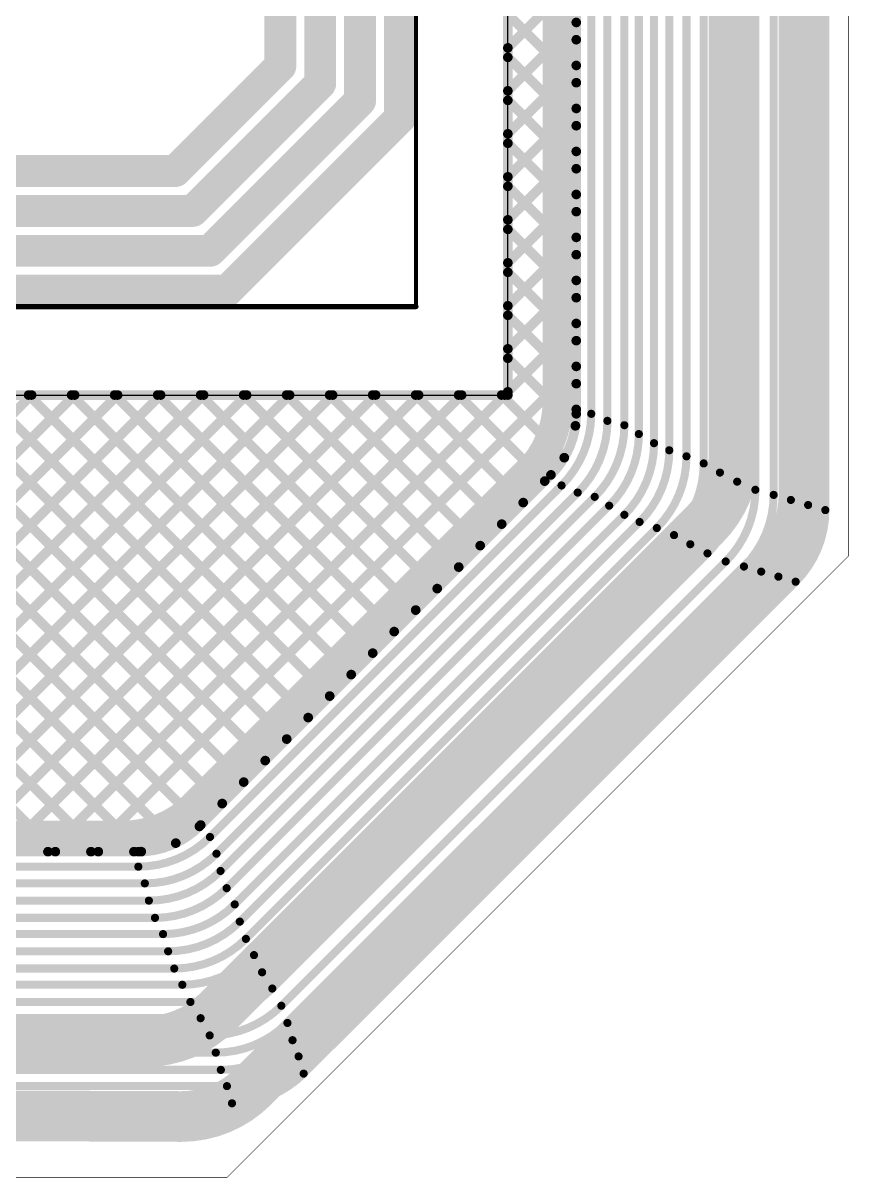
# Model space of a CAD drawing. Header units: millimetres. Extents: x 235 to 830, y 272 to 692.
# Drawn here: x 526.79 to 547.48, y 500.91 to 529.86 of the extents above; entities that cross this region are included whole.
import ezdxf

# ---------------------------------------------------------------- set-up
doc = ezdxf.new("R2010")
doc.units = ezdxf.units.MM
for name, color, linetype in [('BottomLayer', 5, 'Continuous'), ('KeepOutLayer', 6, 'Continuous'), ('Mechanical1', 6, 'Continuous'), ('Mechanical4', 56, 'Continuous'), ('TopLayer', 1, 'Continuous')]:
    doc.layers.add(name, color=color, linetype=linetype)

# ---------------------------------------------------------------- blocks, each defined once
blk = doc.blocks.new('ANTENNA_NFC_60MMX30MM_B_1')
at = {"layer": 'BottomLayer', "const_width": 0.8}
for points in [[(29.6, 10.272), (29.6, -10.272)], [(28.6, -9.838), (28.6, 9.838)], [(27.6, -9.404), (27.6, 9.404)], [(26.6, -8.97), (26.6, 8.97)], [(23.97, -11.6), (26.6, -8.97)], [(24.404, -12.6), (27.6, -9.404)], [(24.838, -13.6), (28.6, -9.838)], [(25.272, -14.6), (29.6, -10.272)], [(15.494, -11.6), (23.97, -11.6)], [(-24.404, -12.6), (24.404, -12.6)], [(-24.838, -13.6), (24.838, -13.6)], [(-25.272, -14.6), (25.272, -14.6)]]:
    blk.add_lwpolyline(points, dxfattribs=at)
at = {"layer": 'BottomLayer', "const_width": 0.4}
for points in [[(26.4, -8.97, 1), (26.8, -8.97, 1)], [(26.4, -8.97, 1), (26.8, -8.97, 1)], [(27.4, -9.404, 1), (27.8, -9.404, 1)], [(27.4, -9.404, 1), (27.8, -9.404, 1)], [(28.4, -9.838, 1), (28.8, -9.838, 1)], [(28.4, -9.838, 1), (28.8, -9.838, 1)], [(29.4, -10.272, 1), (29.8, -10.272, 1)], [(29.4, -10.272, 1), (29.8, -10.272, 1)], [(23.77, -11.6, 1), (24.17, -11.6, 1)], [(23.77, -11.6, 1), (24.17, -11.6, 1)], [(24.204, -12.6, 1), (24.604, -12.6, 1)], [(24.204, -12.6, 1), (24.604, -12.6, 1)], [(24.638, -13.6, 1), (25.038, -13.6, 1)], [(24.638, -13.6, 1), (25.038, -13.6, 1)], [(25.072, -14.6, 1), (25.472, -14.6, 1)], [(25.072, -14.6, 1), (25.472, -14.6, 1)]]:
    blk.add_lwpolyline(points, format="xyb", close=True, dxfattribs=at)
at = {"layer": 'Mechanical1'}
for points, const_width in [([(30, -15), (30, 15)], 0.1), ([(-30, -15), (30, -15)], 0.127)]:
    blk.add_lwpolyline(points, dxfattribs=dict(at, const_width=const_width))
for points, const_width in [([(29.968, -15, 1), (30.032, -15, 1)], 0.0635), ([(29.975, -15, 1), (30.025, -15, 1)], 0.05)]:
    blk.add_lwpolyline(points, format="xyb", close=True, dxfattribs=dict(at, const_width=const_width))

msp = doc.modelspace()

# ---------------------------------------------------------------- linework, layer by layer
at = {"layer": 'BottomLayer'}
for p, q in [((538.934, 520.533), (538.934, 554.902)), ((474.164, 520.533), (538.934, 520.533))]:
    msp.add_line(p, q, dxfattribs=at)
at = {"layer": 'BottomLayer', "const_width": 1.27}
for points in [[(546.357, 518.057), (546.357, 561.348)], [(544.604, 519.073), (544.604, 559.958)], [(531.657, 505.074), (543.86, 517.277)], [(532.546, 503.194), (545.613, 516.261)], [(524.132, 504.33), (529.861, 504.33)], [(525.729, 502.469), (530.75, 502.45)]]:
    msp.add_lwpolyline(points, dxfattribs=at)
for points in [[(544.604, 519.073, -0.198912), (543.86, 517.277)], [(546.357, 518.057, -0.198912), (545.613, 516.261)], [(531.657, 505.074, -0.198912), (529.861, 504.33)], [(532.546, 503.194, -0.198912), (530.75, 502.45)]]:
    msp.add_lwpolyline(points, format="xyb", dxfattribs=at)
at = {"layer": 'BottomLayer', "const_width": 0.635}
for points in [[(544.287, 519.073, 1), (544.922, 519.073, 1)], [(544.287, 519.073, 1), (544.922, 519.073, 1)], [(546.039, 518.057, 1), (546.674, 518.057, 1)], [(546.039, 518.057, 1), (546.674, 518.057, 1)], [(543.543, 517.277, 1), (544.178, 517.277, 1)], [(543.543, 517.277, 1), (544.178, 517.277, 1)], [(545.295, 516.261, 1), (545.93, 516.261, 1)], [(545.295, 516.261, 1), (545.93, 516.261, 1)], [(531.34, 505.074, 1), (531.975, 505.074, 1)], [(531.34, 505.074, 1), (531.975, 505.074, 1)], [(529.544, 504.33, 1), (530.179, 504.33, 1)], [(529.544, 504.33, 1), (530.179, 504.33, 1)], [(532.229, 503.194, 1), (532.864, 503.194, 1)], [(532.229, 503.194, 1), (532.864, 503.194, 1)], [(530.433, 502.45, 1), (531.068, 502.45, 1)], [(530.433, 502.45, 1), (531.068, 502.45, 1)]]:
    msp.add_lwpolyline(points, format="xyb", close=True, dxfattribs=at)
at = {"layer": 'KeepOutLayer', "const_width": 0.0127}
for points in [[(547.474, 520.603), (547.474, 565.086)], [(547.474, 516.502), (547.474, 520.603)], [(531.89, 500.918), (547.474, 516.502)], [(522.784, 500.918), (531.89, 500.918)]]:
    msp.add_lwpolyline(points, dxfattribs=at)
at = {"layer": 'KeepOutLayer', "const_width": 0.00635}
for points in [[(547.471, 520.603, 1), (547.477, 520.603, 1)], [(547.471, 520.603, 1), (547.477, 520.603, 1)], [(547.471, 516.502, 1), (547.477, 516.502, 1)], [(547.471, 516.502, 1), (547.477, 516.502, 1)], [(531.887, 500.918, 1), (531.893, 500.918, 1)], [(531.887, 500.918, 1), (531.893, 500.918, 1)]]:
    msp.add_lwpolyline(points, format="xyb", close=True, dxfattribs=at)
at = {"layer": 'Mechanical4', "const_width": 0.0127}
for points in [[(547.474, 520.603), (547.474, 565.086)], [(547.474, 516.502), (547.474, 520.603)], [(531.89, 500.918), (547.474, 516.502)], [(522.784, 500.918), (531.89, 500.918)]]:
    msp.add_lwpolyline(points, dxfattribs=at)
at = {"layer": 'Mechanical4', "const_width": 0.00635}
for points in [[(547.471, 520.603, 1), (547.477, 520.603, 1)], [(547.471, 520.603, 1), (547.477, 520.603, 1)], [(547.471, 516.502, 1), (547.477, 516.502, 1)], [(547.471, 516.502, 1), (547.477, 516.502, 1)], [(531.887, 500.918, 1), (531.893, 500.918, 1)], [(531.887, 500.918, 1), (531.893, 500.918, 1)]]:
    msp.add_lwpolyline(points, format="xyb", close=True, dxfattribs=at)
at = {"layer": 'TopLayer'}
for p, q in [((538.934, 520.533), (538.934, 554.902)), ((474.164, 520.533), (538.934, 520.533))]:
    msp.add_line(p, q, dxfattribs=at)
for points, const_width in [([(543.842, 558.559), (543.842, 518.819)], 0.203), ([(542.598, 557.391), (542.598, 519.327)], 0.203), ([(542.979, 557.391), (542.979, 519.149)], 0.203), ([(543.41, 557.391), (543.41, 518.997)], 0.203), ([(544.249, 557.391), (544.249, 518.59)], 0.203), ([(544.68, 557.391), (544.68, 518.362)], 0.203), ([(545.138, 557.391), (545.138, 518.158)], 0.203), ([(545.595, 557.391), (545.595, 518.031)], 0.203), ([(546.027, 557.391), (546.027, 517.904)], 0.203), ([(546.458, 557.391), (546.458, 517.777)], 0.203), ([(546.89, 557.391), (546.89, 517.65)], 0.203), ([(540.648, 555.79), (540.648, 520.063)], 0.241), ([(541.023, 555.79), (541.023, 520.063)], 0.203), ([(541.429, 555.892), (541.429, 519.886)], 0.203), ([(541.854, 555.892), (541.854, 519.777)], 0.203), ([(542.217, 555.892), (542.217, 519.555)], 0.203), ([(538.934, 520.533), (538.934, 554.902)], 0.241), ([(540.185, 554.317), (540.185, 520.368)], 0.762), ([(538.934, 531.153), (540.648, 529.439)], 0.241), ([(538.934, 529.235), (540.648, 530.949)], 0.241), ([(538.934, 530.076), (540.648, 528.362)], 0.241), ([(538.934, 528.158), (540.648, 529.872)], 0.241), ([(538.934, 528.998), (540.648, 527.284)], 0.241), ([(538.934, 527.08), (540.648, 528.794)], 0.241), ([(538.934, 527.92), (540.648, 526.206)], 0.241), ([(538.934, 526.003), (540.648, 527.716)], 0.241), ([(538.934, 526.843), (540.648, 525.129)], 0.241), ([(538.934, 524.925), (540.648, 526.639)], 0.241), ([(538.934, 525.765), (540.648, 524.051)], 0.241), ([(538.934, 523.847), (540.648, 525.561)], 0.241), ([(538.934, 523.847), (540.648, 525.561)], 0.241), ([(538.934, 524.687), (540.648, 522.973)], 0.241), ([(538.934, 522.77), (540.648, 524.484)], 0.241), ([(538.934, 523.61), (540.648, 521.896)], 0.241), ([(538.934, 521.692), (540.648, 523.406)], 0.241), ([(538.934, 522.532), (540.648, 520.818)], 0.241), ([(538.934, 520.614), (540.648, 522.328)], 0.241), ([(528.485, 509.088), (540.648, 521.251)], 0.241), ([(538.934, 521.455), (540.627, 519.762)], 0.241), ([(507.764, 501.299), (526.999, 520.533)], 0.241), ([(508.842, 501.299), (528.076, 520.533)], 0.241), ([(509.92, 501.299), (529.154, 520.533)], 0.241), ([(513.426, 520.533), (538.934, 520.533)], 0.241), ([(516.148, 520.533), (527.593, 509.088)], 0.241), ([(517.225, 520.533), (528.67, 509.088)], 0.241), ([(518.303, 520.533), (529.747, 509.089)], 0.241), ([(518.653, 508.954), (530.232, 520.533)], 0.241), ([(519.381, 520.533), (530.611, 509.302)], 0.241), ([(519.864, 509.088), (531.309, 520.533)], 0.241), ([(520.458, 520.533), (531.236, 509.755)], 0.241), ([(520.942, 509.088), (532.387, 520.533)], 0.241), ([(521.536, 520.533), (531.775, 510.294)], 0.241), ([(522.02, 509.088), (533.465, 520.533)], 0.241), ([(522.613, 520.533), (532.314, 510.832)], 0.241), ([(523.097, 509.088), (534.542, 520.533)], 0.241), ([(523.691, 520.533), (532.853, 511.371)], 0.241), ([(524.175, 509.088), (535.62, 520.533)], 0.241), ([(524.175, 509.088), (535.62, 520.533)], 0.241), ([(524.769, 520.533), (533.392, 511.91)], 0.241), ([(525.253, 509.088), (536.698, 520.533)], 0.241), ([(525.846, 520.533), (533.931, 512.449)], 0.241), ([(526.33, 509.088), (537.775, 520.533)], 0.241), ([(526.924, 520.533), (534.469, 512.988)], 0.241), ([(527.408, 509.088), (538.853, 520.533)], 0.241), ([(528.002, 520.533), (535.008, 513.527)], 0.241), ([(529.079, 520.533), (535.547, 514.065)], 0.241), ([(530.157, 520.533), (536.086, 514.604)], 0.241), ([(531.235, 520.533), (536.625, 515.143)], 0.241), ([(532.312, 520.533), (537.163, 515.682)], 0.241), ([(533.39, 520.533), (537.702, 516.221)], 0.241), ([(534.467, 520.533), (538.241, 516.759)], 0.241), ([(535.545, 520.533), (538.78, 517.298)], 0.241), ([(536.623, 520.533), (539.319, 517.837)], 0.241), ([(537.7, 520.533), (539.858, 518.376)], 0.241), ([(538.778, 520.533), (540.348, 518.963)], 0.241), ([(529.563, 509.088), (540.648, 520.173)], 0.241), ([(531.099, 510.23), (539.441, 518.572)], 0.762), ([(531.205, 509.723), (540.013, 518.532)], 0.241), ([(531.469, 509.457), (540.279, 518.267)], 0.203), ([(531.632, 509.036), (540.685, 518.089)], 0.203), ([(531.734, 508.605), (541.11, 517.981)], 0.203), ([(531.886, 508.173), (541.473, 517.759)], 0.203), ([(532.089, 507.766), (541.854, 517.531)], 0.203), ([(532.216, 507.335), (542.235, 517.353)], 0.203), ([(532.369, 506.903), (542.666, 517.2)], 0.203), ([(532.572, 506.496), (543.098, 517.023)], 0.203), ([(532.775, 506.065), (543.505, 516.794)], 0.203), ([(533.029, 505.658), (543.936, 516.565)], 0.203), ([(533.258, 505.226), (544.394, 516.362)], 0.203), ([(533.41, 504.795), (544.851, 516.235)], 0.203), ([(533.537, 504.363), (545.283, 516.108)], 0.203), ([(533.689, 503.956), (545.714, 515.981)], 0.203), ([(533.816, 503.525), (546.146, 515.854)], 0.203), ([(519.215, 509.486), (529.303, 509.486)], 0.762), ([(519.526, 509.088), (529.673, 509.088)], 0.241), ([(519.526, 508.713), (529.673, 508.713)], 0.203), ([(519.723, 508.292), (529.836, 508.292)], 0.203), ([(519.531, 507.861), (529.938, 507.861)], 0.203), ([(520.047, 507.429), (530.09, 507.429)], 0.203), ([(520.323, 507.022), (530.293, 507.022)], 0.203), ([(520.561, 506.591), (530.42, 506.591)], 0.203), ([(520.797, 506.159), (530.573, 506.159)], 0.203), ([(521.044, 505.752), (530.776, 505.752)], 0.203), ([(521.221, 505.321), (530.979, 505.321)], 0.203), ([(521.49, 504.914), (531.233, 504.914)], 0.203), ([(521.831, 504.482), (531.462, 504.482)], 0.203), ([(522.11, 504.051), (531.614, 504.051)], 0.203), ([(522.364, 503.619), (531.741, 503.619)], 0.203), ([(522.526, 503.212), (531.893, 503.212)], 0.203), ([(522.784, 502.781), (532.02, 502.781)], 0.203)]:
    msp.add_lwpolyline(points, dxfattribs=dict(at, const_width=const_width))
for points, const_width in [([(540.588, 529.872, 1), (540.708, 529.872, 1)], 0.121), ([(540.588, 529.439, 1), (540.708, 529.439, 1)], 0.121), ([(538.874, 529.235, 1), (538.994, 529.235, 1)], 0.121), ([(538.874, 528.998, 1), (538.994, 528.998, 1)], 0.121), ([(540.588, 528.794, 1), (540.708, 528.794, 1)], 0.121), ([(538.874, 528.158, 1), (538.994, 528.158, 1)], 0.121), ([(540.588, 528.362, 1), (540.708, 528.362, 1)], 0.121), ([(538.874, 527.92, 1), (538.994, 527.92, 1)], 0.121), ([(540.588, 527.716, 1), (540.708, 527.716, 1)], 0.121), ([(540.588, 527.284, 1), (540.708, 527.284, 1)], 0.121), ([(538.874, 527.08, 1), (538.994, 527.08, 1)], 0.121), ([(538.874, 526.843, 1), (538.994, 526.843, 1)], 0.121), ([(540.588, 526.639, 1), (540.708, 526.639, 1)], 0.121), ([(540.588, 526.206, 1), (540.708, 526.206, 1)], 0.121), ([(538.874, 526.003, 1), (538.994, 526.003, 1)], 0.121), ([(538.874, 525.765, 1), (538.994, 525.765, 1)], 0.121), ([(540.588, 525.561, 1), (540.708, 525.561, 1)], 0.121), ([(540.588, 525.561, 1), (540.708, 525.561, 1)], 0.121), ([(540.588, 525.129, 1), (540.708, 525.129, 1)], 0.121), ([(538.874, 524.925, 1), (538.994, 524.925, 1)], 0.121), ([(538.874, 524.687, 1), (538.994, 524.687, 1)], 0.121), ([(540.588, 524.484, 1), (540.708, 524.484, 1)], 0.121), ([(538.874, 523.847, 1), (538.994, 523.847, 1)], 0.121), ([(538.874, 523.847, 1), (538.994, 523.847, 1)], 0.121), ([(540.588, 524.051, 1), (540.708, 524.051, 1)], 0.121), ([(538.874, 523.61, 1), (538.994, 523.61, 1)], 0.121), ([(540.588, 523.406, 1), (540.708, 523.406, 1)], 0.121), ([(540.588, 522.973, 1), (540.708, 522.973, 1)], 0.121), ([(538.874, 522.77, 1), (538.994, 522.77, 1)], 0.121), ([(538.874, 522.532, 1), (538.994, 522.532, 1)], 0.121), ([(540.588, 522.328, 1), (540.708, 522.328, 1)], 0.121), ([(540.588, 521.896, 1), (540.708, 521.896, 1)], 0.121), ([(538.874, 521.692, 1), (538.994, 521.692, 1)], 0.121), ([(538.874, 521.455, 1), (538.994, 521.455, 1)], 0.121), ([(540.588, 521.251, 1), (540.708, 521.251, 1)], 0.121), ([(538.874, 520.614, 1), (538.994, 520.614, 1)], 0.121), ([(539.994, 520.368, 1), (540.375, 520.368, 1)], 0.381), ([(539.994, 520.368, 1), (540.375, 520.368, 1)], 0.381), ([(540.588, 520.818, 1), (540.708, 520.818, 1)], 0.121), ([(526.864, 520.533, 1), (526.984, 520.533, 1)], 0.121), ([(526.939, 520.533, 1), (527.059, 520.533, 1)], 0.121), ([(527.941, 520.533, 1), (528.062, 520.533, 1)], 0.121), ([(528.016, 520.533, 1), (528.137, 520.533, 1)], 0.121), ([(529.019, 520.533, 1), (529.14, 520.533, 1)], 0.121), ([(529.094, 520.533, 1), (529.214, 520.533, 1)], 0.121), ([(530.097, 520.533, 1), (530.217, 520.533, 1)], 0.121), ([(530.171, 520.533, 1), (530.292, 520.533, 1)], 0.121), ([(531.174, 520.533, 1), (531.295, 520.533, 1)], 0.121), ([(531.249, 520.533, 1), (531.37, 520.533, 1)], 0.121), ([(532.252, 520.533, 1), (532.372, 520.533, 1)], 0.121), ([(532.327, 520.533, 1), (532.447, 520.533, 1)], 0.121), ([(533.329, 520.533, 1), (533.45, 520.533, 1)], 0.121), ([(533.404, 520.533, 1), (533.525, 520.533, 1)], 0.121), ([(534.407, 520.533, 1), (534.528, 520.533, 1)], 0.121), ([(534.482, 520.533, 1), (534.603, 520.533, 1)], 0.121), ([(535.485, 520.533, 1), (535.605, 520.533, 1)], 0.121), ([(535.56, 520.533, 1), (535.68, 520.533, 1)], 0.121), ([(535.56, 520.533, 1), (535.68, 520.533, 1)], 0.121), ([(536.562, 520.533, 1), (536.683, 520.533, 1)], 0.121), ([(536.637, 520.533, 1), (536.758, 520.533, 1)], 0.121), ([(537.64, 520.533, 1), (537.761, 520.533, 1)], 0.121), ([(537.715, 520.533, 1), (537.835, 520.533, 1)], 0.121), ([(538.718, 520.533, 1), (538.838, 520.533, 1)], 0.121), ([(538.792, 520.533, 1), (538.913, 520.533, 1)], 0.121), ([(538.874, 520.533, 1), (538.994, 520.533, 1)], 0.121), ([(538.874, 520.533, 1), (538.994, 520.533, 1)], 0.121), ([(540.588, 520.173, 1), (540.708, 520.173, 1)], 0.121), ([(540.588, 520.063, 1), (540.708, 520.063, 1)], 0.121), ([(540.588, 520.063, 1), (540.708, 520.063, 1)], 0.121), ([(540.972, 520.063, 1), (541.074, 520.063, 1)], 0.102), ([(540.972, 520.063, 1), (541.074, 520.063, 1)], 0.102), ([(540.567, 519.762, 1), (540.687, 519.762, 1)], 0.121), ([(541.378, 519.886, 1), (541.48, 519.886, 1)], 0.102), ([(541.378, 519.886, 1), (541.48, 519.886, 1)], 0.102), ([(541.803, 519.777, 1), (541.904, 519.777, 1)], 0.102), ([(541.803, 519.777, 1), (541.904, 519.777, 1)], 0.102), ([(542.166, 519.555, 1), (542.267, 519.555, 1)], 0.102), ([(542.166, 519.555, 1), (542.267, 519.555, 1)], 0.102), ([(542.547, 519.327, 1), (542.648, 519.327, 1)], 0.102), ([(542.547, 519.327, 1), (542.648, 519.327, 1)], 0.102), ([(540.287, 518.963, 1), (540.408, 518.963, 1)], 0.121), ([(542.928, 519.149, 1), (543.029, 519.149, 1)], 0.102), ([(542.928, 519.149, 1), (543.029, 519.149, 1)], 0.102), ([(543.36, 518.997, 1), (543.461, 518.997, 1)], 0.102), ([(543.36, 518.997, 1), (543.461, 518.997, 1)], 0.102), ([(539.25, 518.572, 1), (539.631, 518.572, 1)], 0.381), ([(539.25, 518.572, 1), (539.631, 518.572, 1)], 0.381), ([(543.791, 518.819, 1), (543.893, 518.819, 1)], 0.102), ([(543.791, 518.819, 1), (543.893, 518.819, 1)], 0.102), ([(544.198, 518.59, 1), (544.299, 518.59, 1)], 0.102), ([(544.198, 518.59, 1), (544.299, 518.59, 1)], 0.102), ([(539.797, 518.376, 1), (539.918, 518.376, 1)], 0.121), ([(539.954, 518.532, 1), (540.074, 518.532, 1)], 0.121), ([(539.953, 518.532, 1), (540.074, 518.532, 1)], 0.121), ([(544.63, 518.362, 1), (544.731, 518.362, 1)], 0.102), ([(544.63, 518.362, 1), (544.731, 518.362, 1)], 0.102), ([(540.228, 518.267, 1), (540.33, 518.267, 1)], 0.102), ([(540.228, 518.267, 1), (540.33, 518.267, 1)], 0.102), ([(540.634, 518.089, 1), (540.736, 518.089, 1)], 0.102), ([(540.634, 518.089, 1), (540.736, 518.089, 1)], 0.102), ([(545.087, 518.158, 1), (545.188, 518.158, 1)], 0.102), ([(545.087, 518.158, 1), (545.188, 518.158, 1)], 0.102), ([(545.544, 518.031, 1), (545.646, 518.031, 1)], 0.102), ([(545.544, 518.031, 1), (545.646, 518.031, 1)], 0.102), ([(539.258, 517.837, 1), (539.379, 517.837, 1)], 0.121), ([(541.059, 517.981, 1), (541.16, 517.981, 1)], 0.102), ([(541.059, 517.981, 1), (541.16, 517.981, 1)], 0.102), ([(541.422, 517.759, 1), (541.523, 517.759, 1)], 0.102), ([(541.422, 517.759, 1), (541.523, 517.759, 1)], 0.102), ([(545.976, 517.904, 1), (546.077, 517.904, 1)], 0.102), ([(545.976, 517.904, 1), (546.077, 517.904, 1)], 0.102), ([(546.408, 517.777, 1), (546.509, 517.777, 1)], 0.102), ([(546.408, 517.777, 1), (546.509, 517.777, 1)], 0.102), ([(541.803, 517.531, 1), (541.904, 517.531, 1)], 0.102), ([(541.803, 517.531, 1), (541.904, 517.531, 1)], 0.102), ([(546.839, 517.65, 1), (546.941, 517.65, 1)], 0.102), ([(546.839, 517.65, 1), (546.941, 517.65, 1)], 0.102), ([(538.72, 517.298, 1), (538.84, 517.298, 1)], 0.121), ([(542.184, 517.353, 1), (542.285, 517.353, 1)], 0.102), ([(542.184, 517.353, 1), (542.285, 517.353, 1)], 0.102), ([(542.616, 517.2, 1), (542.717, 517.2, 1)], 0.102), ([(542.616, 517.2, 1), (542.717, 517.2, 1)], 0.102), ([(543.047, 517.023, 1), (543.149, 517.023, 1)], 0.102), ([(543.047, 517.023, 1), (543.149, 517.023, 1)], 0.102), ([(538.181, 516.759, 1), (538.301, 516.759, 1)], 0.121), ([(543.454, 516.794, 1), (543.555, 516.794, 1)], 0.102), ([(543.454, 516.794, 1), (543.555, 516.794, 1)], 0.102), ([(543.886, 516.565, 1), (543.987, 516.565, 1)], 0.102), ([(543.886, 516.565, 1), (543.987, 516.565, 1)], 0.102), ([(544.343, 516.362, 1), (544.444, 516.362, 1)], 0.102), ([(544.343, 516.362, 1), (544.444, 516.362, 1)], 0.102), ([(537.642, 516.221, 1), (537.763, 516.221, 1)], 0.121), ([(544.8, 516.235, 1), (544.902, 516.235, 1)], 0.102), ([(544.8, 516.235, 1), (544.902, 516.235, 1)], 0.102), ([(545.232, 516.108, 1), (545.333, 516.108, 1)], 0.102), ([(545.232, 516.108, 1), (545.333, 516.108, 1)], 0.102), ([(545.664, 515.981, 1), (545.765, 515.981, 1)], 0.102), ([(545.664, 515.981, 1), (545.765, 515.981, 1)], 0.102), ([(537.103, 515.682, 1), (537.224, 515.682, 1)], 0.121), ([(546.095, 515.854, 1), (546.197, 515.854, 1)], 0.102), ([(546.095, 515.854, 1), (546.197, 515.854, 1)], 0.102), ([(536.564, 515.143, 1), (536.685, 515.143, 1)], 0.121), ([(536.025, 514.604, 1), (536.146, 514.604, 1)], 0.121), ([(535.487, 514.065, 1), (535.607, 514.065, 1)], 0.121), ([(534.948, 513.527, 1), (535.069, 513.527, 1)], 0.121), ([(534.409, 512.988, 1), (534.53, 512.988, 1)], 0.121), ([(533.87, 512.449, 1), (533.991, 512.449, 1)], 0.121), ([(533.331, 511.91, 1), (533.452, 511.91, 1)], 0.121), ([(532.793, 511.371, 1), (532.913, 511.371, 1)], 0.121), ([(532.254, 510.832, 1), (532.374, 510.832, 1)], 0.121), ([(530.908, 510.23, 1), (531.289, 510.23, 1)], 0.381), ([(530.908, 510.23, 1), (531.289, 510.23, 1)], 0.381), ([(531.715, 510.294, 1), (531.836, 510.294, 1)], 0.121), ([(529.112, 509.486, 1), (529.493, 509.486, 1)], 0.381), ([(529.112, 509.486, 1), (529.493, 509.486, 1)], 0.381), ([(531.144, 509.722, 1), (531.264, 509.722, 1)], 0.121), ([(531.144, 509.723, 1), (531.265, 509.723, 1)], 0.121), ([(531.176, 509.755, 1), (531.297, 509.755, 1)], 0.121), ([(531.418, 509.457, 1), (531.52, 509.457, 1)], 0.102), ([(531.418, 509.457, 1), (531.52, 509.457, 1)], 0.102), ([(527.348, 509.088, 1), (527.468, 509.088, 1)], 0.121), ([(527.532, 509.088, 1), (527.653, 509.088, 1)], 0.121), ([(528.425, 509.088, 1), (528.546, 509.088, 1)], 0.121), ([(528.61, 509.088, 1), (528.731, 509.088, 1)], 0.121), ([(529.503, 509.088, 1), (529.623, 509.088, 1)], 0.121), ([(529.613, 509.088, 1), (529.733, 509.088, 1)], 0.121), ([(529.613, 509.088, 1), (529.733, 509.088, 1)], 0.121), ([(529.686, 509.089, 1), (529.807, 509.089, 1)], 0.121), ([(530.551, 509.302, 1), (530.672, 509.302, 1)], 0.121), ([(531.581, 509.036, 1), (531.683, 509.036, 1)], 0.102), ([(531.581, 509.036, 1), (531.683, 509.036, 1)], 0.102), ([(529.622, 508.713, 1), (529.724, 508.713, 1)], 0.102), ([(529.622, 508.713, 1), (529.724, 508.713, 1)], 0.102), ([(531.683, 508.605, 1), (531.784, 508.605, 1)], 0.102), ([(531.683, 508.605, 1), (531.784, 508.605, 1)], 0.102), ([(529.785, 508.292, 1), (529.887, 508.292, 1)], 0.102), ([(529.785, 508.292, 1), (529.887, 508.292, 1)], 0.102), ([(531.835, 508.173, 1), (531.937, 508.173, 1)], 0.102), ([(531.835, 508.173, 1), (531.937, 508.173, 1)], 0.102), ([(529.887, 507.861, 1), (529.988, 507.861, 1)], 0.102), ([(529.887, 507.861, 1), (529.988, 507.861, 1)], 0.102), ([(532.038, 507.766, 1), (532.14, 507.766, 1)], 0.102), ([(532.038, 507.766, 1), (532.14, 507.766, 1)], 0.102), ([(530.039, 507.429, 1), (530.141, 507.429, 1)], 0.102), ([(530.039, 507.429, 1), (530.141, 507.429, 1)], 0.102), ([(532.165, 507.335, 1), (532.267, 507.335, 1)], 0.102), ([(532.165, 507.335, 1), (532.267, 507.335, 1)], 0.102), ([(530.242, 507.022, 1), (530.344, 507.022, 1)], 0.102), ([(530.242, 507.022, 1), (530.344, 507.022, 1)], 0.102), ([(532.318, 506.903, 1), (532.419, 506.903, 1)], 0.102), ([(532.318, 506.903, 1), (532.419, 506.903, 1)], 0.102), ([(530.369, 506.591, 1), (530.471, 506.591, 1)], 0.102), ([(530.369, 506.591, 1), (530.471, 506.591, 1)], 0.102), ([(532.521, 506.496, 1), (532.623, 506.496, 1)], 0.102), ([(532.521, 506.496, 1), (532.623, 506.496, 1)], 0.102), ([(530.522, 506.159, 1), (530.623, 506.159, 1)], 0.102), ([(530.522, 506.159, 1), (530.623, 506.159, 1)], 0.102), ([(532.724, 506.065, 1), (532.826, 506.065, 1)], 0.102), ([(532.724, 506.065, 1), (532.826, 506.065, 1)], 0.102), ([(530.725, 505.752, 1), (530.827, 505.752, 1)], 0.102), ([(530.725, 505.752, 1), (530.827, 505.752, 1)], 0.102), ([(532.978, 505.658, 1), (533.08, 505.658, 1)], 0.102), ([(532.978, 505.658, 1), (533.08, 505.658, 1)], 0.102), ([(530.928, 505.321, 1), (531.03, 505.321, 1)], 0.102), ([(530.928, 505.321, 1), (531.03, 505.321, 1)], 0.102), ([(533.207, 505.226, 1), (533.308, 505.226, 1)], 0.102), ([(533.207, 505.226, 1), (533.308, 505.226, 1)], 0.102), ([(531.182, 504.914, 1), (531.284, 504.914, 1)], 0.102), ([(531.182, 504.914, 1), (531.284, 504.914, 1)], 0.102), ([(533.359, 504.795, 1), (533.461, 504.795, 1)], 0.102), ([(533.359, 504.795, 1), (533.461, 504.795, 1)], 0.102), ([(531.411, 504.482, 1), (531.512, 504.482, 1)], 0.102), ([(531.411, 504.482, 1), (531.512, 504.482, 1)], 0.102), ([(533.486, 504.363, 1), (533.588, 504.363, 1)], 0.102), ([(533.486, 504.363, 1), (533.588, 504.363, 1)], 0.102), ([(531.563, 504.051, 1), (531.665, 504.051, 1)], 0.102), ([(531.563, 504.051, 1), (531.665, 504.051, 1)], 0.102), ([(533.639, 503.956, 1), (533.74, 503.956, 1)], 0.102), ([(533.639, 503.956, 1), (533.74, 503.956, 1)], 0.102), ([(531.69, 503.619, 1), (531.792, 503.619, 1)], 0.102), ([(531.69, 503.619, 1), (531.792, 503.619, 1)], 0.102), ([(533.766, 503.525, 1), (533.867, 503.525, 1)], 0.102), ([(533.766, 503.525, 1), (533.867, 503.525, 1)], 0.102), ([(531.843, 503.212, 1), (531.944, 503.212, 1)], 0.102), ([(531.843, 503.212, 1), (531.944, 503.212, 1)], 0.102), ([(531.97, 502.781, 1), (532.071, 502.781, 1)], 0.102), ([(531.97, 502.781, 1), (532.071, 502.781, 1)], 0.102)]:
    msp.add_lwpolyline(points, format="xyb", close=True, dxfattribs=dict(at, const_width=const_width))
for points, const_width in [([(540.185, 520.368, -0.198912), (539.441, 518.572)], 0.762), ([(540.648, 520.063, -0.198912), (540.014, 518.532)], 0.241), ([(541.023, 520.063, -0.198912), (540.279, 518.267)], 0.203), ([(541.429, 519.886, -0.198912), (540.685, 518.089)], 0.203), ([(541.854, 519.777, -0.198912), (541.11, 517.981)], 0.203), ([(542.217, 519.555, -0.198912), (541.473, 517.759)], 0.203), ([(542.598, 519.327, -0.198912), (541.854, 517.531)], 0.203), ([(542.979, 519.149, -0.198912), (542.235, 517.353)], 0.203), ([(543.41, 518.997, -0.198912), (542.666, 517.2)], 0.203), ([(543.842, 518.819, -0.198912), (543.098, 517.023)], 0.203), ([(544.249, 518.59, -0.198912), (543.505, 516.794)], 0.203), ([(544.68, 518.362, -0.198912), (543.936, 516.565)], 0.203), ([(545.138, 518.158, -0.198912), (544.394, 516.362)], 0.203), ([(545.595, 518.031, -0.198912), (544.851, 516.235)], 0.203), ([(546.027, 517.904, -0.198912), (545.283, 516.108)], 0.203), ([(546.458, 517.777, -0.198912), (545.714, 515.981)], 0.203), ([(546.89, 517.65, -0.198912), (546.146, 515.854)], 0.203), ([(531.099, 510.23, -0.198912), (529.303, 509.486)], 0.762), ([(531.204, 509.722, -0.198912), (529.673, 509.088)], 0.241), ([(531.469, 509.457, -0.198912), (529.673, 508.713)], 0.203), ([(531.632, 509.036, -0.198912), (529.836, 508.292)], 0.203), ([(531.734, 508.605, -0.198912), (529.938, 507.861)], 0.203), ([(531.886, 508.173, -0.198912), (530.09, 507.429)], 0.203), ([(532.089, 507.766, -0.198912), (530.293, 507.022)], 0.203), ([(532.216, 507.335, -0.198912), (530.42, 506.591)], 0.203), ([(532.369, 506.903, -0.198912), (530.573, 506.159)], 0.203), ([(532.572, 506.496, -0.198912), (530.776, 505.752)], 0.203), ([(532.775, 506.065, -0.198912), (530.979, 505.321)], 0.203), ([(533.029, 505.658, -0.198912), (531.233, 504.914)], 0.203), ([(533.258, 505.226, -0.198912), (531.462, 504.482)], 0.203), ([(533.41, 504.795, -0.198912), (531.614, 504.051)], 0.203), ([(533.537, 504.363, -0.198912), (531.741, 503.619)], 0.203), ([(533.689, 503.956, -0.198912), (531.893, 503.212)], 0.203), ([(533.816, 503.525, -0.198912), (532.02, 502.781)], 0.203)]:
    msp.add_lwpolyline(points, format="xyb", dxfattribs=dict(at, const_width=const_width))

# ---------------------------------------------------------------- block references
msp.add_blockref('ANTENNA_NFC_60MMX30MM_B_1', (506.631, 537.748))

doc.saveas('drawing.dxf')
